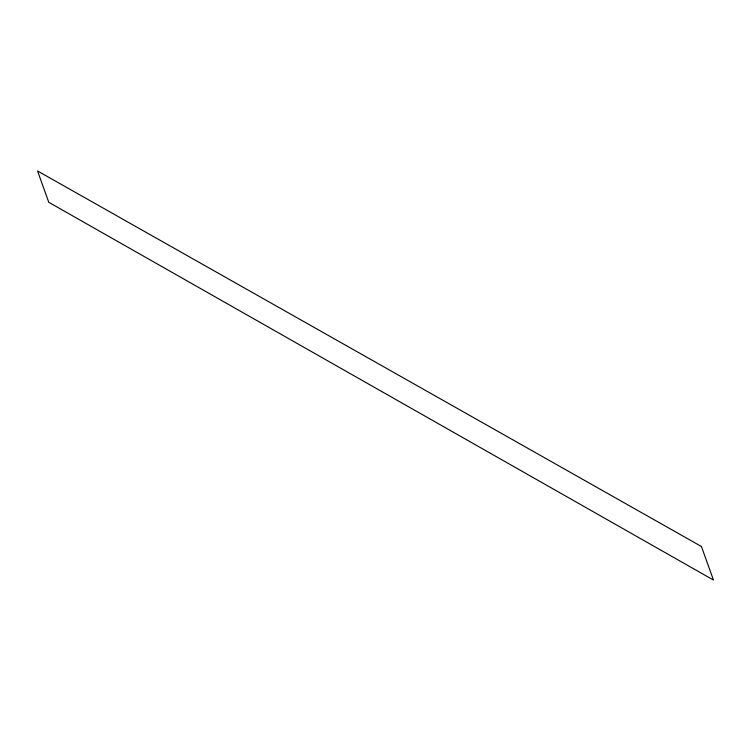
<?xml version="1.0" encoding="UTF-8"?>
<svg xmlns="http://www.w3.org/2000/svg" width="751" height="751" viewBox="0 0 751 751"><rect width="100%" height="100%" fill="white"/><g stroke="black" fill="none" stroke-linecap="round" stroke-linejoin="round"><path stroke-width="1.13" d="M701.453 546.521L37.55 170.956L48.768 202.291L713.45 580.044L701.453 546.521"/></g></svg>
